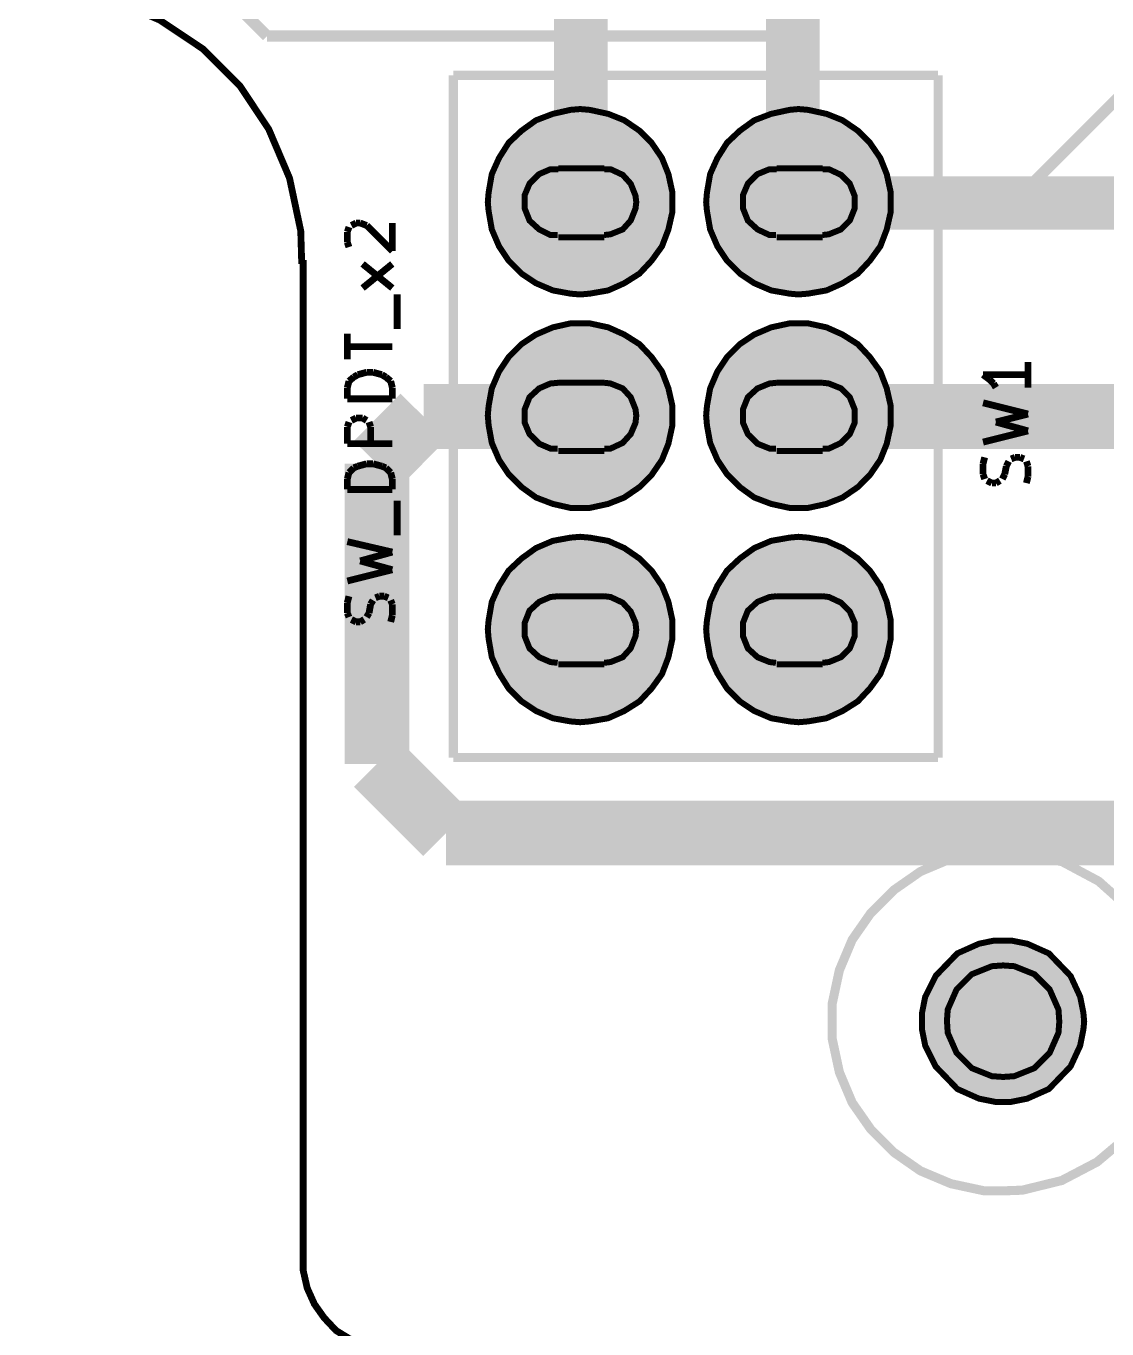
# Model space of a CAD drawing. Header units: millimetres. Extents: x 10 to 287, y 10 to 200.
# Drawn here: x 71.03 to 94.78, y 49.78 to 78.41 of the extents above; entities that cross this region are included whole.
import ezdxf

# ---------------------------------------------------------------- set-up
doc = ezdxf.new("R2010")
doc.units = ezdxf.units.MM
doc.layers.add('H', color=7, linetype='Continuous')
doc.layers.add('P', color=7, linetype='Continuous')

msp = doc.modelspace()

# ---------------------------------------------------------------- hatches: boundary and pattern name
at = {"layer": 'H', "linetype": 'Continuous'}
for points in [[(83.22, 72.513), (83.009, 72.513), (82.603, 72.602), (82.25, 72.76), (81.915, 72.972), (81.65, 73.254), (81.421, 73.572), (81.28, 73.942), (81.192, 74.33), (81.192, 74.542), (81.192, 74.754), (81.28, 75.142), (81.421, 75.512), (81.65, 75.83), (81.915, 76.112), (82.25, 76.323), (82.603, 76.482), (83.009, 76.57), (83.22, 76.57), (83.414, 76.57), (83.82, 76.482), (84.19, 76.323), (84.508, 76.112), (84.79, 75.83), (85.002, 75.512), (85.161, 75.142), (85.231, 74.754), (85.249, 74.542), (85.231, 74.33), (85.161, 73.942), (85.002, 73.572), (84.79, 73.254), (84.508, 72.972), (84.19, 72.76), (83.82, 72.602), (83.414, 72.513), (83.22, 72.513)], [(83.22, 72.513), (83.009, 72.513), (82.603, 72.602), (82.25, 72.76), (81.915, 72.972), (81.65, 73.254), (81.421, 73.572), (81.28, 73.942), (81.192, 74.33), (81.192, 74.542), (81.192, 74.754), (81.28, 75.142), (81.421, 75.512), (81.65, 75.83), (81.915, 76.112), (82.25, 76.323), (82.603, 76.482), (83.009, 76.57), (83.22, 76.57), (83.414, 76.57), (83.82, 76.482), (84.19, 76.323), (84.508, 76.112), (84.79, 75.83), (85.002, 75.512), (85.161, 75.142), (85.231, 74.754), (85.249, 74.542), (85.231, 74.33), (85.161, 73.942), (85.002, 73.572), (84.79, 73.254), (84.508, 72.972), (84.19, 72.76), (83.82, 72.602), (83.414, 72.513), (83.22, 72.513)], [(88.018, 72.513), (87.806, 72.513), (87.418, 72.602), (87.048, 72.76), (86.73, 72.972), (86.448, 73.254), (86.237, 73.572), (86.078, 73.942), (85.99, 74.33), (85.99, 74.542), (85.99, 74.754), (86.078, 75.142), (86.237, 75.512), (86.448, 75.83), (86.73, 76.112), (87.048, 76.323), (87.418, 76.482), (87.806, 76.57), (88.018, 76.57), (88.23, 76.57), (88.618, 76.482), (88.988, 76.323), (89.306, 76.112), (89.588, 75.83), (89.8, 75.512), (89.958, 75.142), (90.029, 74.754), (90.047, 74.542), (90.029, 74.33), (89.958, 73.942), (89.8, 73.572), (89.588, 73.254), (89.306, 72.972), (88.988, 72.76), (88.618, 72.602), (88.23, 72.513), (88.018, 72.513)], [(88.018, 72.513), (87.806, 72.513), (87.418, 72.602), (87.048, 72.76), (86.73, 72.972), (86.448, 73.254), (86.237, 73.572), (86.078, 73.942), (85.99, 74.33), (85.99, 74.542), (85.99, 74.754), (86.078, 75.142), (86.237, 75.512), (86.448, 75.83), (86.73, 76.112), (87.048, 76.323), (87.418, 76.482), (87.806, 76.57), (88.018, 76.57), (88.23, 76.57), (88.618, 76.482), (88.988, 76.323), (89.306, 76.112), (89.588, 75.83), (89.8, 75.512), (89.958, 75.142), (90.029, 74.754), (90.047, 74.542), (90.029, 74.33), (89.958, 73.942), (89.8, 73.572), (89.588, 73.254), (89.306, 72.972), (88.988, 72.76), (88.618, 72.602), (88.23, 72.513), (88.018, 72.513)], [(83.22, 67.804), (83.009, 67.822), (82.603, 67.892), (82.25, 68.051), (81.915, 68.263), (81.65, 68.545), (81.421, 68.88), (81.28, 69.233), (81.192, 69.638), (81.192, 69.85), (81.192, 70.044), (81.28, 70.45), (81.421, 70.803), (81.65, 71.138), (81.915, 71.402), (82.25, 71.632), (82.603, 71.79), (83.009, 71.861), (83.22, 71.878), (83.414, 71.861), (83.82, 71.79), (84.19, 71.632), (84.508, 71.402), (84.79, 71.138), (85.002, 70.803), (85.161, 70.45), (85.231, 70.044), (85.249, 69.832), (85.231, 69.621), (85.161, 69.233), (85.002, 68.88), (84.79, 68.545), (84.508, 68.263), (84.19, 68.051), (83.82, 67.892), (83.414, 67.822), (83.22, 67.804)], [(83.22, 67.804), (83.009, 67.822), (82.603, 67.892), (82.25, 68.051), (81.915, 68.263), (81.65, 68.545), (81.421, 68.88), (81.28, 69.233), (81.192, 69.638), (81.192, 69.85), (81.192, 70.044), (81.28, 70.45), (81.421, 70.803), (81.65, 71.138), (81.915, 71.402), (82.25, 71.632), (82.603, 71.79), (83.009, 71.861), (83.22, 71.878), (83.414, 71.861), (83.82, 71.79), (84.19, 71.632), (84.508, 71.402), (84.79, 71.138), (85.002, 70.803), (85.161, 70.45), (85.231, 70.044), (85.249, 69.832), (85.231, 69.621), (85.161, 69.233), (85.002, 68.88), (84.79, 68.545), (84.508, 68.263), (84.19, 68.051), (83.82, 67.892), (83.414, 67.822), (83.22, 67.804)], [(88.018, 67.804), (87.806, 67.822), (87.418, 67.892), (87.048, 68.051), (86.73, 68.263), (86.448, 68.545), (86.237, 68.88), (86.078, 69.233), (85.99, 69.638), (85.99, 69.85), (85.99, 70.044), (86.078, 70.45), (86.237, 70.803), (86.448, 71.138), (86.73, 71.402), (87.048, 71.632), (87.418, 71.79), (87.806, 71.861), (88.018, 71.878), (88.23, 71.861), (88.618, 71.79), (88.988, 71.632), (89.306, 71.402), (89.588, 71.138), (89.8, 70.803), (89.958, 70.45), (90.029, 70.044), (90.047, 69.832), (90.029, 69.621), (89.958, 69.233), (89.8, 68.88), (89.588, 68.545), (89.306, 68.263), (88.988, 68.051), (88.618, 67.892), (88.23, 67.822), (88.018, 67.804)], [(88.018, 67.804), (87.806, 67.822), (87.418, 67.892), (87.048, 68.051), (86.73, 68.263), (86.448, 68.545), (86.237, 68.88), (86.078, 69.233), (85.99, 69.638), (85.99, 69.85), (85.99, 70.044), (86.078, 70.45), (86.237, 70.803), (86.448, 71.138), (86.73, 71.402), (87.048, 71.632), (87.418, 71.79), (87.806, 71.861), (88.018, 71.878), (88.23, 71.861), (88.618, 71.79), (88.988, 71.632), (89.306, 71.402), (89.588, 71.138), (89.8, 70.803), (89.958, 70.45), (90.029, 70.044), (90.047, 69.832), (90.029, 69.621), (89.958, 69.233), (89.8, 68.88), (89.588, 68.545), (89.306, 68.263), (88.988, 68.051), (88.618, 67.892), (88.23, 67.822), (88.018, 67.804)], [(83.22, 63.112), (83.009, 63.112), (82.603, 63.2), (82.25, 63.359), (81.915, 63.571), (81.65, 63.853), (81.421, 64.17), (81.28, 64.541), (81.192, 64.929), (81.192, 65.14), (81.192, 65.352), (81.28, 65.74), (81.421, 66.111), (81.65, 66.428), (81.915, 66.71), (82.25, 66.922), (82.603, 67.081), (83.009, 67.169), (83.22, 67.169), (83.414, 67.169), (83.82, 67.081), (84.19, 66.922), (84.508, 66.71), (84.79, 66.428), (85.002, 66.111), (85.161, 65.74), (85.231, 65.352), (85.249, 65.14), (85.231, 64.929), (85.161, 64.541), (85.002, 64.17), (84.79, 63.853), (84.508, 63.571), (84.19, 63.359), (83.82, 63.2), (83.414, 63.112), (83.22, 63.112)], [(83.22, 63.112), (83.009, 63.112), (82.603, 63.2), (82.25, 63.359), (81.915, 63.571), (81.65, 63.853), (81.421, 64.17), (81.28, 64.541), (81.192, 64.929), (81.192, 65.14), (81.192, 65.352), (81.28, 65.74), (81.421, 66.111), (81.65, 66.428), (81.915, 66.71), (82.25, 66.922), (82.603, 67.081), (83.009, 67.169), (83.22, 67.169), (83.414, 67.169), (83.82, 67.081), (84.19, 66.922), (84.508, 66.71), (84.79, 66.428), (85.002, 66.111), (85.161, 65.74), (85.231, 65.352), (85.249, 65.14), (85.231, 64.929), (85.161, 64.541), (85.002, 64.17), (84.79, 63.853), (84.508, 63.571), (84.19, 63.359), (83.82, 63.2), (83.414, 63.112), (83.22, 63.112)], [(88.018, 63.112), (87.806, 63.112), (87.418, 63.2), (87.048, 63.359), (86.73, 63.571), (86.448, 63.853), (86.237, 64.17), (86.078, 64.541), (85.99, 64.929), (85.99, 65.14), (85.99, 65.352), (86.078, 65.74), (86.237, 66.111), (86.448, 66.428), (86.73, 66.71), (87.048, 66.922), (87.418, 67.081), (87.806, 67.169), (88.018, 67.169), (88.23, 67.169), (88.618, 67.081), (88.988, 66.922), (89.306, 66.71), (89.588, 66.428), (89.8, 66.111), (89.958, 65.74), (90.029, 65.352), (90.047, 65.14), (90.029, 64.929), (89.958, 64.541), (89.8, 64.17), (89.588, 63.853), (89.306, 63.571), (88.988, 63.359), (88.618, 63.2), (88.23, 63.112), (88.018, 63.112)], [(88.018, 63.112), (87.806, 63.112), (87.418, 63.2), (87.048, 63.359), (86.73, 63.571), (86.448, 63.853), (86.237, 64.17), (86.078, 64.541), (85.99, 64.929), (85.99, 65.14), (85.99, 65.352), (86.078, 65.74), (86.237, 66.111), (86.448, 66.428), (86.73, 66.71), (87.048, 66.922), (87.418, 67.081), (87.806, 67.169), (88.018, 67.169), (88.23, 67.169), (88.618, 67.081), (88.988, 66.922), (89.306, 66.71), (89.588, 66.428), (89.8, 66.111), (89.958, 65.74), (90.029, 65.352), (90.047, 65.14), (90.029, 64.929), (89.958, 64.541), (89.8, 64.17), (89.588, 63.853), (89.306, 63.571), (88.988, 63.359), (88.618, 63.2), (88.23, 63.112), (88.018, 63.112)], [(92.498, 54.751), (92.322, 54.769), (91.969, 54.822), (91.511, 55.051), (91.017, 55.527), (90.805, 56.003), (90.734, 56.356), (90.734, 56.533), (90.734, 56.709), (90.805, 57.062), (91.017, 57.538), (91.511, 58.014), (91.969, 58.226), (92.322, 58.297), (92.498, 58.314), (92.692, 58.297), (93.028, 58.226), (93.504, 58.014), (93.998, 57.538), (94.209, 57.062), (94.28, 56.709), (94.28, 56.533), (94.28, 56.356), (94.209, 56.003), (93.998, 55.527), (93.504, 55.051), (93.028, 54.822), (92.692, 54.769), (92.498, 54.751)], [(92.498, 54.751), (92.322, 54.769), (91.969, 54.822), (91.511, 55.051), (91.017, 55.527), (90.805, 56.003), (90.734, 56.356), (90.734, 56.533), (90.734, 56.709), (90.805, 57.062), (91.017, 57.538), (91.511, 58.014), (91.969, 58.226), (92.322, 58.297), (92.498, 58.314), (92.692, 58.297), (93.028, 58.226), (93.504, 58.014), (93.998, 57.538), (94.209, 57.062), (94.28, 56.709), (94.28, 56.533), (94.28, 56.356), (94.209, 56.003), (93.998, 55.527), (93.504, 55.051), (93.028, 54.822), (92.692, 54.769), (92.498, 54.751)], [(92.498, 55.298), (92.251, 55.316), (91.81, 55.51), (91.475, 55.845), (91.281, 56.286), (91.281, 56.533), (91.281, 56.78), (91.475, 57.221), (91.81, 57.556), (92.251, 57.75), (92.498, 57.767), (92.763, 57.75), (93.204, 57.556), (93.521, 57.221), (93.715, 56.78), (93.733, 56.533), (93.715, 56.286), (93.521, 55.845), (93.204, 55.51), (92.763, 55.316), (92.498, 55.298)], [(92.498, 55.298), (92.251, 55.316), (91.81, 55.51), (91.475, 55.845), (91.281, 56.286), (91.281, 56.533), (91.281, 56.78), (91.475, 57.221), (91.81, 57.556), (92.251, 57.75), (92.498, 57.767), (92.763, 57.75), (93.204, 57.556), (93.521, 57.221), (93.715, 56.78), (93.733, 56.533), (93.715, 56.286), (93.521, 55.845), (93.204, 55.51), (92.763, 55.316), (92.498, 55.298)]]:
    msp.add_hatch(color=256, dxfattribs=at).paths.add_polyline_path(points)

# ---------------------------------------------------------------- linework, layer by layer
at = {"layer": 'P'}
for points, const_width in [([(87.877, 80.557), (87.877, 74.683)], 1.177), ([(87.877, 80.557), (87.877, 74.683)], 1.177), ([(74.542, 79.975), (76.323, 78.193)], 0.25), ([(74.542, 79.975), (76.323, 78.193)], 0.25), ([(83.22, 74.524), (83.22, 79.393)], 1.177), ([(83.22, 74.524), (83.22, 79.393)], 1.177), ([(92.71, 74.524), (97.79, 79.604)], 0.25), ([(92.71, 74.524), (97.79, 79.604)], 0.25), ([(77.082, 73.272), (77.082, 73.184), (77.082, 73.29), (77.064, 73.907), (76.817, 75.071), (76.359, 76.147), (75.724, 77.1), (74.912, 77.911), (73.96, 78.546), (72.884, 79.005), (71.72, 79.252), (71.102, 79.269)], 0.15), ([(77.082, 73.272), (77.082, 73.184), (77.082, 73.29), (77.064, 73.907), (76.817, 75.071), (76.359, 76.147), (75.724, 77.1), (74.912, 77.911), (73.96, 78.546), (72.884, 79.005), (71.72, 79.252), (71.102, 79.269)], 0.15), ([(76.323, 78.193), (87.436, 78.193)], 0.25), ([(76.323, 78.193), (87.436, 78.193)], 0.25), ([(87.436, 78.193), (88.036, 77.611)], 0.25), ([(87.436, 78.193), (88.036, 77.611)], 0.25), ([(88.036, 77.611), (88.036, 74.524)], 0.25), ([(88.036, 77.611), (88.036, 74.524)], 0.25), ([(80.416, 62.336), (80.416, 77.329)], 0.2), ([(80.416, 77.329), (91.07, 77.329)], 0.2), ([(80.416, 62.336), (80.416, 77.329)], 0.2), ([(80.416, 77.329), (91.07, 77.329)], 0.2), ([(80.416, 62.336), (80.416, 77.329)], 0.2), ([(80.416, 77.329), (91.07, 77.329)], 0.2), ([(80.416, 62.336), (80.416, 77.329)], 0.2), ([(80.416, 77.329), (91.07, 77.329)], 0.2), ([(91.07, 77.329), (91.07, 62.336)], 0.2), ([(91.07, 77.329), (91.07, 62.336)], 0.2), ([(91.07, 77.329), (91.07, 62.336)], 0.2), ([(91.07, 77.329), (91.07, 62.336)], 0.2), ([(85.231, 74.542), (85.231, 74.754), (85.143, 75.159), (85.002, 75.512), (84.773, 75.847), (84.508, 76.112), (84.173, 76.341), (83.82, 76.482), (83.414, 76.57), (83.203, 76.588), (82.991, 76.57), (82.603, 76.482), (82.233, 76.341), (81.915, 76.112), (81.633, 75.847), (81.421, 75.512), (81.262, 75.159), (81.192, 74.754), (81.174, 74.542), (81.192, 74.348), (81.262, 73.942), (81.421, 73.572), (81.633, 73.254), (81.915, 72.972), (82.233, 72.76), (82.603, 72.602), (82.991, 72.531), (83.203, 72.513), (83.414, 72.531), (83.82, 72.602), (84.173, 72.76), (84.508, 72.972), (84.773, 73.254), (85.002, 73.572), (85.143, 73.942), (85.231, 74.33), (85.231, 74.542), (85.231, 74.542)], 0.132), ([(85.231, 74.542), (85.231, 74.754), (85.143, 75.159), (85.002, 75.512), (84.773, 75.847), (84.508, 76.112), (84.173, 76.341), (83.82, 76.482), (83.414, 76.57), (83.203, 76.588), (82.991, 76.57), (82.603, 76.482), (82.233, 76.341), (81.915, 76.112), (81.633, 75.847), (81.421, 75.512), (81.262, 75.159), (81.192, 74.754), (81.174, 74.542), (81.192, 74.348), (81.262, 73.942), (81.421, 73.572), (81.633, 73.254), (81.915, 72.972), (82.233, 72.76), (82.603, 72.602), (82.991, 72.531), (83.203, 72.513), (83.414, 72.531), (83.82, 72.602), (84.173, 72.76), (84.508, 72.972), (84.773, 73.254), (85.002, 73.572), (85.143, 73.942), (85.231, 74.33), (85.231, 74.542), (85.231, 74.542)], 0.132), ([(90.029, 74.542), (90.029, 74.754), (89.941, 75.159), (89.8, 75.512), (89.57, 75.847), (89.306, 76.112), (88.971, 76.341), (88.618, 76.482), (88.212, 76.57), (88, 76.588), (87.806, 76.57), (87.401, 76.482), (87.03, 76.341), (86.713, 76.112), (86.431, 75.847), (86.219, 75.512), (86.06, 75.159), (85.99, 74.754), (85.972, 74.542), (85.99, 74.348), (86.06, 73.942), (86.219, 73.572), (86.431, 73.254), (86.713, 72.972), (87.03, 72.76), (87.401, 72.602), (87.806, 72.531), (88, 72.513), (88.212, 72.531), (88.618, 72.602), (88.971, 72.76), (89.306, 72.972), (89.57, 73.254), (89.8, 73.572), (89.941, 73.942), (90.029, 74.33), (90.029, 74.542), (90.029, 74.542)], 0.132), ([(90.029, 74.542), (90.029, 74.754), (89.941, 75.159), (89.8, 75.512), (89.57, 75.847), (89.306, 76.112), (88.971, 76.341), (88.618, 76.482), (88.212, 76.57), (88, 76.588), (87.806, 76.57), (87.401, 76.482), (87.03, 76.341), (86.713, 76.112), (86.431, 75.847), (86.219, 75.512), (86.06, 75.159), (85.99, 74.754), (85.972, 74.542), (85.99, 74.348), (86.06, 73.942), (86.219, 73.572), (86.431, 73.254), (86.713, 72.972), (87.03, 72.76), (87.401, 72.602), (87.806, 72.531), (88, 72.513), (88.212, 72.531), (88.618, 72.602), (88.971, 72.76), (89.306, 72.972), (89.57, 73.254), (89.8, 73.572), (89.941, 73.942), (90.029, 74.33), (90.029, 74.542), (90.029, 74.542)], 0.132), ([(83.732, 74.524), (82.726, 74.524)], 1.676), ([(83.732, 74.524), (82.726, 74.524)], 1.676), ([(82.726, 75.265), (82.55, 75.265), (82.303, 75.159), (82.091, 74.948), (81.986, 74.701), (81.986, 74.542), (81.986, 74.401), (82.091, 74.136), (82.303, 73.942), (82.55, 73.819), (82.709, 73.819)], 0.132), ([(82.726, 75.265), (82.55, 75.265), (82.303, 75.159), (82.091, 74.948), (81.986, 74.701), (81.986, 74.542), (81.986, 74.401), (82.091, 74.136), (82.303, 73.942), (82.55, 73.819), (82.709, 73.819)], 0.132), ([(83.732, 75.283), (82.726, 75.283)], 0.132), ([(83.732, 75.283), (82.726, 75.283)], 0.132), ([(83.732, 73.819), (83.873, 73.836), (84.138, 73.942), (84.314, 74.136), (84.42, 74.401), (84.437, 74.542), (84.42, 74.683), (84.314, 74.948), (84.138, 75.142), (83.873, 75.265), (83.732, 75.265)], 0.132), ([(83.732, 73.819), (83.873, 73.836), (84.138, 73.942), (84.314, 74.136), (84.42, 74.401), (84.437, 74.542), (84.42, 74.683), (84.314, 74.948), (84.138, 75.142), (83.873, 75.265), (83.732, 75.265)], 0.132), ([(88.53, 74.524), (87.524, 74.524)], 1.676), ([(88.53, 74.524), (87.524, 74.524)], 1.676), ([(87.524, 75.265), (87.365, 75.265), (87.101, 75.159), (86.889, 74.948), (86.783, 74.701), (86.783, 74.542), (86.783, 74.401), (86.889, 74.136), (87.101, 73.942), (87.365, 73.819), (87.507, 73.819)], 0.132), ([(87.524, 75.265), (87.365, 75.265), (87.101, 75.159), (86.889, 74.948), (86.783, 74.701), (86.783, 74.542), (86.783, 74.401), (86.889, 74.136), (87.101, 73.942), (87.365, 73.819), (87.507, 73.819)], 0.132), ([(88.53, 75.283), (87.524, 75.283)], 0.132), ([(88.53, 75.283), (87.524, 75.283)], 0.132), ([(88.53, 73.819), (88.671, 73.836), (88.935, 73.942), (89.129, 74.136), (89.235, 74.401), (89.235, 74.542), (89.235, 74.683), (89.129, 74.948), (88.935, 75.142), (88.671, 75.265), (88.53, 75.265)], 0.132), ([(88.53, 73.819), (88.671, 73.836), (88.935, 73.942), (89.129, 74.136), (89.235, 74.401), (89.235, 74.542), (89.235, 74.683), (89.129, 74.948), (88.935, 75.142), (88.671, 75.265), (88.53, 75.265)], 0.132), ([(87.877, 74.683), (88.036, 74.524)], 1.177), ([(87.877, 74.683), (88.036, 74.524)], 1.177), ([(96.908, 74.524), (88.036, 74.524)], 1.177), ([(96.908, 74.524), (88.036, 74.524)], 1.177), ([(88.036, 74.524), (92.71, 74.524)], 0.25), ([(88.036, 74.524), (92.71, 74.524)], 0.25), ([(78.087, 73.889), (78.123, 73.995)], 0.15), ([(78.087, 73.889), (78.123, 73.995)], 0.15), ([(78.087, 73.66), (78.087, 73.889)], 0.15), ([(78.087, 73.66), (78.087, 73.889)], 0.15), ([(78.176, 74.03), (78.281, 74.083)], 0.15), ([(78.176, 74.03), (78.281, 74.083)], 0.15), ([(78.281, 74.083), (78.37, 74.083)], 0.15), ([(78.281, 74.083), (78.37, 74.083)], 0.15), ([(78.37, 74.083), (78.511, 74.03)], 0.15), ([(78.37, 74.083), (78.511, 74.03)], 0.15), ([(78.511, 74.03), (79.075, 73.466)], 0.15), ([(78.511, 74.03), (79.075, 73.466)], 0.15), ([(79.075, 73.466), (79.075, 74.083)], 0.15), ([(79.075, 73.466), (79.075, 74.083)], 0.15), ([(78.123, 73.554), (78.087, 73.66)], 0.15), ([(78.123, 73.554), (78.087, 73.66)], 0.15), ([(82.726, 73.766), (83.732, 73.766)], 0.132), ([(82.726, 73.766), (83.732, 73.766)], 0.132), ([(87.524, 73.766), (88.53, 73.766)], 0.132), ([(87.524, 73.766), (88.53, 73.766)], 0.132), ([(77.117, 51.259), (77.117, 73.272)], 0.15), ([(77.117, 51.259), (77.117, 73.272)], 0.15), ([(79.075, 72.655), (78.423, 73.184)], 0.15), ([(78.423, 72.655), (79.075, 73.184)], 0.15), ([(79.075, 72.655), (78.423, 73.184)], 0.15), ([(78.423, 72.655), (79.075, 73.184)], 0.15), ([(79.181, 71.755), (79.181, 72.513)], 0.15), ([(79.181, 71.755), (79.181, 72.513)], 0.15), ([(85.231, 69.85), (85.231, 70.062), (85.143, 70.45), (85.002, 70.82), (84.773, 71.138), (84.508, 71.42), (84.173, 71.632), (83.82, 71.79), (83.414, 71.878), (83.203, 71.878), (82.991, 71.878), (82.603, 71.79), (82.233, 71.632), (81.915, 71.42), (81.633, 71.138), (81.421, 70.82), (81.262, 70.45), (81.192, 70.062), (81.174, 69.85), (81.192, 69.638), (81.262, 69.25), (81.421, 68.88), (81.633, 68.562), (81.915, 68.28), (82.233, 68.051), (82.603, 67.91), (82.991, 67.822), (83.203, 67.822), (83.414, 67.822), (83.82, 67.91), (84.173, 68.051), (84.508, 68.28), (84.773, 68.545), (85.002, 68.88), (85.143, 69.233), (85.231, 69.638), (85.231, 69.85), (85.231, 69.85)], 0.132), ([(85.231, 69.85), (85.231, 70.062), (85.143, 70.45), (85.002, 70.82), (84.773, 71.138), (84.508, 71.42), (84.173, 71.632), (83.82, 71.79), (83.414, 71.878), (83.203, 71.878), (82.991, 71.878), (82.603, 71.79), (82.233, 71.632), (81.915, 71.42), (81.633, 71.138), (81.421, 70.82), (81.262, 70.45), (81.192, 70.062), (81.174, 69.85), (81.192, 69.638), (81.262, 69.25), (81.421, 68.88), (81.633, 68.562), (81.915, 68.28), (82.233, 68.051), (82.603, 67.91), (82.991, 67.822), (83.203, 67.822), (83.414, 67.822), (83.82, 67.91), (84.173, 68.051), (84.508, 68.28), (84.773, 68.545), (85.002, 68.88), (85.143, 69.233), (85.231, 69.638), (85.231, 69.85), (85.231, 69.85)], 0.132), ([(90.029, 69.85), (90.029, 70.062), (89.941, 70.45), (89.8, 70.82), (89.57, 71.138), (89.306, 71.42), (88.971, 71.632), (88.618, 71.79), (88.212, 71.878), (88, 71.878), (87.806, 71.878), (87.401, 71.79), (87.03, 71.632), (86.713, 71.42), (86.431, 71.138), (86.219, 70.82), (86.06, 70.45), (85.99, 70.062), (85.972, 69.85), (85.99, 69.638), (86.06, 69.25), (86.219, 68.88), (86.431, 68.562), (86.713, 68.28), (87.03, 68.051), (87.401, 67.91), (87.806, 67.822), (88, 67.822), (88.212, 67.822), (88.618, 67.91), (88.971, 68.051), (89.306, 68.28), (89.57, 68.545), (89.8, 68.88), (89.941, 69.233), (90.029, 69.638), (90.029, 69.85), (90.029, 69.85)], 0.132), ([(90.029, 69.85), (90.029, 70.062), (89.941, 70.45), (89.8, 70.82), (89.57, 71.138), (89.306, 71.42), (88.971, 71.632), (88.618, 71.79), (88.212, 71.878), (88, 71.878), (87.806, 71.878), (87.401, 71.79), (87.03, 71.632), (86.713, 71.42), (86.431, 71.138), (86.219, 70.82), (86.06, 70.45), (85.99, 70.062), (85.972, 69.85), (85.99, 69.638), (86.06, 69.25), (86.219, 68.88), (86.431, 68.562), (86.713, 68.28), (87.03, 68.051), (87.401, 67.91), (87.806, 67.822), (88, 67.822), (88.212, 67.822), (88.618, 67.91), (88.971, 68.051), (89.306, 68.28), (89.57, 68.545), (89.8, 68.88), (89.941, 69.233), (90.029, 69.638), (90.029, 69.85), (90.029, 69.85)], 0.132), ([(78.087, 71.085), (78.087, 71.649)], 0.15), ([(78.087, 71.085), (78.087, 71.649)], 0.15), ([(79.075, 71.367), (78.087, 71.367)], 0.15), ([(79.075, 71.367), (78.087, 71.367)], 0.15), ([(93.045, 71.032), (93.045, 70.467)], 0.15), ([(93.045, 71.032), (93.045, 70.467)], 0.15), ([(78.123, 70.608), (78.228, 70.697)], 0.15), ([(78.123, 70.608), (78.228, 70.697)], 0.15), ([(78.228, 70.697), (78.317, 70.75)], 0.15), ([(78.228, 70.697), (78.317, 70.75)], 0.15), ([(78.317, 70.75), (78.511, 70.803)], 0.15), ([(78.317, 70.75), (78.511, 70.803)], 0.15), ([(78.511, 70.803), (78.652, 70.803)], 0.15), ([(78.511, 70.803), (78.652, 70.803)], 0.15), ([(78.652, 70.803), (78.846, 70.75)], 0.15), ([(78.652, 70.803), (78.846, 70.75)], 0.15), ([(78.846, 70.75), (78.934, 70.697)], 0.15), ([(78.846, 70.75), (78.934, 70.697)], 0.15), ([(78.934, 70.697), (79.04, 70.608)], 0.15), ([(78.934, 70.697), (79.04, 70.608)], 0.15), ([(93.045, 70.75), (92.057, 70.75)], 0.15), ([(92.057, 70.75), (92.198, 70.644)], 0.15), ([(93.045, 70.75), (92.057, 70.75)], 0.15), ([(92.057, 70.75), (92.198, 70.644)], 0.15), ([(78.087, 70.467), (78.123, 70.608)], 0.15), ([(78.087, 70.467), (78.123, 70.608)], 0.15), ([(78.087, 70.22), (78.087, 70.467)], 0.15), ([(78.087, 70.22), (78.087, 70.467)], 0.15), ([(79.763, 69.832), (78.74, 68.792)], 1.426), ([(79.763, 69.832), (78.74, 68.792)], 1.426), ([(79.04, 70.608), (79.075, 70.467)], 0.15), ([(79.04, 70.608), (79.075, 70.467)], 0.15), ([(79.075, 70.467), (79.075, 70.22)], 0.15), ([(79.075, 70.467), (79.075, 70.22)], 0.15), ([(83.22, 69.832), (79.763, 69.832)], 1.426), ([(83.22, 69.832), (79.763, 69.832)], 1.426), ([(83.732, 69.832), (82.726, 69.832)], 1.676), ([(83.732, 69.832), (82.726, 69.832)], 1.676), ([(82.726, 70.573), (82.55, 70.556), (82.303, 70.45), (82.091, 70.256), (81.986, 69.991), (81.986, 69.85), (81.986, 69.691), (82.091, 69.444), (82.303, 69.233), (82.55, 69.127), (82.709, 69.127)], 0.132), ([(82.726, 70.573), (82.55, 70.556), (82.303, 70.45), (82.091, 70.256), (81.986, 69.991), (81.986, 69.85), (81.986, 69.691), (82.091, 69.444), (82.303, 69.233), (82.55, 69.127), (82.709, 69.127)], 0.132), ([(83.732, 70.573), (82.726, 70.573)], 0.132), ([(83.732, 70.573), (82.726, 70.573)], 0.132), ([(83.732, 69.127), (83.873, 69.127), (84.138, 69.25), (84.314, 69.444), (84.42, 69.691), (84.437, 69.85), (84.42, 69.991), (84.314, 70.256), (84.138, 70.45), (83.873, 70.556), (83.732, 70.573)], 0.132), ([(83.732, 69.127), (83.873, 69.127), (84.138, 69.25), (84.314, 69.444), (84.42, 69.691), (84.437, 69.85), (84.42, 69.991), (84.314, 70.256), (84.138, 70.45), (83.873, 70.556), (83.732, 70.573)], 0.132), ([(88.53, 69.832), (87.524, 69.832)], 1.676), ([(88.53, 69.832), (87.524, 69.832)], 1.676), ([(87.524, 70.573), (87.365, 70.556), (87.101, 70.45), (86.889, 70.256), (86.783, 69.991), (86.783, 69.85), (86.783, 69.691), (86.889, 69.444), (87.101, 69.233), (87.365, 69.127), (87.507, 69.127)], 0.132), ([(87.524, 70.573), (87.365, 70.556), (87.101, 70.45), (86.889, 70.256), (86.783, 69.991), (86.783, 69.85), (86.783, 69.691), (86.889, 69.444), (87.101, 69.233), (87.365, 69.127), (87.507, 69.127)], 0.132), ([(88.036, 69.832), (126.982, 69.832)], 1.426), ([(88.036, 69.832), (126.982, 69.832)], 1.426), ([(88.53, 70.573), (87.524, 70.573)], 0.132), ([(88.53, 70.573), (87.524, 70.573)], 0.132), ([(88.53, 69.127), (88.671, 69.127), (88.935, 69.25), (89.129, 69.444), (89.235, 69.691), (89.235, 69.85), (89.235, 69.991), (89.129, 70.256), (88.935, 70.45), (88.671, 70.556), (88.53, 70.573)], 0.132), ([(88.53, 69.127), (88.671, 69.127), (88.935, 69.25), (89.129, 69.444), (89.235, 69.691), (89.235, 69.85), (89.235, 69.991), (89.129, 70.256), (88.935, 70.45), (88.671, 70.556), (88.53, 70.573)], 0.132), ([(92.198, 70.644), (92.287, 70.556)], 0.15), ([(92.198, 70.644), (92.287, 70.556)], 0.15), ([(92.287, 70.556), (92.34, 70.467)], 0.15), ([(92.287, 70.556), (92.34, 70.467)], 0.15), ([(79.075, 70.22), (78.087, 70.22)], 0.15), ([(79.075, 70.22), (78.087, 70.22)], 0.15), ([(93.045, 69.885), (92.057, 70.132)], 0.15), ([(93.045, 69.885), (92.057, 70.132)], 0.15), ([(78.176, 69.744), (78.281, 69.797)], 0.15), ([(78.176, 69.744), (78.281, 69.797)], 0.15), ([(78.281, 69.797), (78.423, 69.797)], 0.15), ([(78.281, 69.797), (78.423, 69.797)], 0.15), ([(78.423, 69.797), (78.511, 69.744)], 0.15), ([(78.423, 69.797), (78.511, 69.744)], 0.15), ([(92.34, 69.709), (93.045, 69.885)], 0.15), ([(92.34, 69.709), (93.045, 69.885)], 0.15), ([(78.087, 69.603), (78.123, 69.709)], 0.15), ([(78.087, 69.603), (78.123, 69.709)], 0.15), ([(78.087, 69.233), (78.087, 69.603)], 0.15), ([(78.087, 69.233), (78.087, 69.603)], 0.15), ([(78.564, 69.709), (78.599, 69.603)], 0.15), ([(78.564, 69.709), (78.599, 69.603)], 0.15), ([(78.599, 69.603), (78.599, 69.233)], 0.15), ([(78.599, 69.603), (78.599, 69.233)], 0.15), ([(92.057, 69.268), (93.045, 69.515)], 0.15), ([(92.057, 69.268), (93.045, 69.515)], 0.15), ([(93.045, 69.515), (92.34, 69.709)], 0.15), ([(93.045, 69.515), (92.34, 69.709)], 0.15), ([(79.075, 69.233), (78.087, 69.233)], 0.15), ([(79.075, 69.233), (78.087, 69.233)], 0.15), ([(78.74, 68.792), (78.74, 62.195)], 1.426), ([(78.74, 68.792), (78.74, 62.195)], 1.426), ([(82.726, 69.074), (83.732, 69.074)], 0.132), ([(82.726, 69.074), (83.732, 69.074)], 0.132), ([(87.524, 69.074), (88.53, 69.074)], 0.132), ([(87.524, 69.074), (88.53, 69.074)], 0.132), ([(92.057, 68.792), (92.093, 68.933)], 0.15), ([(92.057, 68.792), (92.093, 68.933)], 0.15), ([(92.763, 68.933), (92.675, 68.898)], 0.15), ([(92.763, 68.933), (92.675, 68.898)], 0.15), ([(92.869, 68.933), (92.763, 68.933)], 0.15), ([(92.869, 68.933), (92.763, 68.933)], 0.15), ([(92.957, 68.898), (92.869, 68.933)], 0.15), ([(92.957, 68.898), (92.869, 68.933)], 0.15), ([(78.123, 68.598), (78.228, 68.703)], 0.15), ([(78.123, 68.598), (78.228, 68.703)], 0.15), ([(78.228, 68.703), (78.317, 68.739)], 0.15), ([(78.228, 68.703), (78.317, 68.739)], 0.15), ([(78.317, 68.739), (78.511, 68.792)], 0.15), ([(78.317, 68.739), (78.511, 68.792)], 0.15), ([(78.511, 68.792), (78.652, 68.792)], 0.15), ([(78.511, 68.792), (78.652, 68.792)], 0.15), ([(78.652, 68.792), (78.846, 68.739)], 0.15), ([(78.652, 68.792), (78.846, 68.739)], 0.15), ([(78.846, 68.739), (78.934, 68.703)], 0.15), ([(78.846, 68.739), (78.934, 68.703)], 0.15), ([(78.934, 68.703), (79.04, 68.598)], 0.15), ([(78.934, 68.703), (79.04, 68.598)], 0.15), ([(92.057, 68.562), (92.057, 68.792)], 0.15), ([(92.057, 68.562), (92.057, 68.792)], 0.15), ([(92.569, 68.739), (92.534, 68.562)], 0.15), ([(92.569, 68.739), (92.534, 68.562)], 0.15), ([(92.622, 68.845), (92.569, 68.739)], 0.15), ([(92.622, 68.845), (92.569, 68.739)], 0.15), ([(93.045, 68.739), (93.01, 68.845)], 0.15), ([(93.045, 68.739), (93.01, 68.845)], 0.15), ([(93.045, 68.509), (93.045, 68.739)], 0.15), ([(93.045, 68.509), (93.045, 68.739)], 0.15), ([(78.087, 68.457), (78.123, 68.598)], 0.15), ([(78.087, 68.457), (78.123, 68.598)], 0.15), ([(78.087, 68.227), (78.087, 68.457)], 0.15), ([(78.087, 68.227), (78.087, 68.457)], 0.15), ([(79.04, 68.598), (79.075, 68.457)], 0.15), ([(79.04, 68.598), (79.075, 68.457)], 0.15), ([(79.075, 68.457), (79.075, 68.227)], 0.15), ([(79.075, 68.457), (79.075, 68.227)], 0.15), ([(92.093, 68.457), (92.057, 68.562)], 0.15), ([(92.093, 68.457), (92.057, 68.562)], 0.15), ([(92.251, 68.368), (92.146, 68.421)], 0.15), ([(92.251, 68.368), (92.146, 68.421)], 0.15), ([(92.34, 68.368), (92.251, 68.368)], 0.15), ([(92.34, 68.368), (92.251, 68.368)], 0.15), ([(92.428, 68.421), (92.34, 68.368)], 0.15), ([(92.428, 68.421), (92.34, 68.368)], 0.15), ([(92.534, 68.562), (92.481, 68.457)], 0.15), ([(92.534, 68.562), (92.481, 68.457)], 0.15), ([(93.01, 68.368), (93.045, 68.509)], 0.15), ([(93.01, 68.368), (93.045, 68.509)], 0.15), ([(79.075, 68.227), (78.087, 68.227)], 0.15), ([(79.075, 68.227), (78.087, 68.227)], 0.15), ([(79.181, 67.222), (79.181, 67.98)], 0.15), ([(79.181, 67.222), (79.181, 67.98)], 0.15), ([(79.075, 66.851), (78.087, 67.081)], 0.15), ([(79.075, 66.851), (78.087, 67.081)], 0.15), ([(85.231, 65.14), (85.231, 65.352), (85.143, 65.758), (85.002, 66.111), (84.773, 66.446), (84.508, 66.71), (84.173, 66.94), (83.82, 67.098), (83.414, 67.169), (83.203, 67.187), (82.991, 67.169), (82.603, 67.098), (82.233, 66.94), (81.915, 66.71), (81.633, 66.446), (81.421, 66.111), (81.262, 65.758), (81.192, 65.352), (81.174, 65.158), (81.192, 64.946), (81.262, 64.541), (81.421, 64.188), (81.633, 63.853), (81.915, 63.571), (82.233, 63.359), (82.603, 63.2), (82.991, 63.13), (83.203, 63.112), (83.414, 63.13), (83.82, 63.2), (84.173, 63.359), (84.508, 63.571), (84.773, 63.853), (85.002, 64.17), (85.143, 64.541), (85.231, 64.946), (85.231, 65.14), (85.231, 65.14)], 0.132), ([(85.231, 65.14), (85.231, 65.352), (85.143, 65.758), (85.002, 66.111), (84.773, 66.446), (84.508, 66.71), (84.173, 66.94), (83.82, 67.098), (83.414, 67.169), (83.203, 67.187), (82.991, 67.169), (82.603, 67.098), (82.233, 66.94), (81.915, 66.71), (81.633, 66.446), (81.421, 66.111), (81.262, 65.758), (81.192, 65.352), (81.174, 65.158), (81.192, 64.946), (81.262, 64.541), (81.421, 64.188), (81.633, 63.853), (81.915, 63.571), (82.233, 63.359), (82.603, 63.2), (82.991, 63.13), (83.203, 63.112), (83.414, 63.13), (83.82, 63.2), (84.173, 63.359), (84.508, 63.571), (84.773, 63.853), (85.002, 64.17), (85.143, 64.541), (85.231, 64.946), (85.231, 65.14), (85.231, 65.14)], 0.132), ([(90.029, 65.14), (90.029, 65.352), (89.941, 65.758), (89.8, 66.111), (89.57, 66.446), (89.306, 66.71), (88.971, 66.94), (88.618, 67.098), (88.212, 67.169), (88, 67.187), (87.806, 67.169), (87.401, 67.098), (87.03, 66.94), (86.713, 66.71), (86.431, 66.446), (86.219, 66.111), (86.06, 65.758), (85.99, 65.352), (85.972, 65.158), (85.99, 64.946), (86.06, 64.541), (86.219, 64.188), (86.431, 63.853), (86.713, 63.571), (87.03, 63.359), (87.401, 63.2), (87.806, 63.13), (88, 63.112), (88.212, 63.13), (88.618, 63.2), (88.971, 63.359), (89.306, 63.571), (89.57, 63.853), (89.8, 64.17), (89.941, 64.541), (90.029, 64.946), (90.029, 65.14), (90.029, 65.14)], 0.132), ([(90.029, 65.14), (90.029, 65.352), (89.941, 65.758), (89.8, 66.111), (89.57, 66.446), (89.306, 66.71), (88.971, 66.94), (88.618, 67.098), (88.212, 67.169), (88, 67.187), (87.806, 67.169), (87.401, 67.098), (87.03, 66.94), (86.713, 66.71), (86.431, 66.446), (86.219, 66.111), (86.06, 65.758), (85.99, 65.352), (85.972, 65.158), (85.99, 64.946), (86.06, 64.541), (86.219, 64.188), (86.431, 63.853), (86.713, 63.571), (87.03, 63.359), (87.401, 63.2), (87.806, 63.13), (88, 63.112), (88.212, 63.13), (88.618, 63.2), (88.971, 63.359), (89.306, 63.571), (89.57, 63.853), (89.8, 64.17), (89.941, 64.541), (90.029, 64.946), (90.029, 65.14), (90.029, 65.14)], 0.132), ([(78.37, 66.657), (79.075, 66.851)], 0.15), ([(78.37, 66.657), (79.075, 66.851)], 0.15), ([(79.075, 66.463), (78.37, 66.657)], 0.15), ([(79.075, 66.463), (78.37, 66.657)], 0.15), ([(78.087, 66.216), (79.075, 66.463)], 0.15), ([(78.087, 66.216), (79.075, 66.463)], 0.15), ([(78.087, 65.74), (78.123, 65.881)], 0.15), ([(78.087, 65.74), (78.123, 65.881)], 0.15), ([(78.652, 65.793), (78.599, 65.705)], 0.15), ([(78.652, 65.793), (78.599, 65.705)], 0.15), ([(78.793, 65.881), (78.705, 65.846)], 0.15), ([(78.793, 65.881), (78.705, 65.846)], 0.15), ([(78.899, 65.881), (78.793, 65.881)], 0.15), ([(78.899, 65.881), (78.793, 65.881)], 0.15), ([(78.987, 65.846), (78.899, 65.881)], 0.15), ([(78.987, 65.846), (78.899, 65.881)], 0.15), ([(79.075, 65.705), (79.04, 65.793)], 0.15), ([(79.075, 65.705), (79.04, 65.793)], 0.15), ([(83.732, 65.123), (82.726, 65.123)], 1.676), ([(83.732, 65.123), (82.726, 65.123)], 1.676), ([(82.726, 65.881), (82.55, 65.864), (82.303, 65.758), (82.091, 65.564), (81.986, 65.299), (81.986, 65.158), (81.986, 64.999), (82.091, 64.735), (82.303, 64.541), (82.55, 64.435), (82.709, 64.417)], 0.132), ([(82.726, 65.881), (82.55, 65.864), (82.303, 65.758), (82.091, 65.564), (81.986, 65.299), (81.986, 65.158), (81.986, 64.999), (82.091, 64.735), (82.303, 64.541), (82.55, 64.435), (82.709, 64.417)], 0.132), ([(83.732, 65.881), (82.726, 65.881)], 0.132), ([(83.732, 65.881), (82.726, 65.881)], 0.132), ([(83.732, 64.417), (83.873, 64.435), (84.138, 64.541), (84.314, 64.735), (84.42, 64.999), (84.437, 65.14), (84.42, 65.299), (84.314, 65.546), (84.138, 65.74), (83.873, 65.864), (83.732, 65.881)], 0.132), ([(83.732, 64.417), (83.873, 64.435), (84.138, 64.541), (84.314, 64.735), (84.42, 64.999), (84.437, 65.14), (84.42, 65.299), (84.314, 65.546), (84.138, 65.74), (83.873, 65.864), (83.732, 65.881)], 0.132), ([(88.53, 65.123), (87.524, 65.123)], 1.676), ([(88.53, 65.123), (87.524, 65.123)], 1.676), ([(87.524, 65.881), (87.365, 65.864), (87.101, 65.758), (86.889, 65.564), (86.783, 65.299), (86.783, 65.158), (86.783, 64.999), (86.889, 64.735), (87.101, 64.541), (87.365, 64.435), (87.507, 64.417)], 0.132), ([(87.524, 65.881), (87.365, 65.864), (87.101, 65.758), (86.889, 65.564), (86.783, 65.299), (86.783, 65.158), (86.783, 64.999), (86.889, 64.735), (87.101, 64.541), (87.365, 64.435), (87.507, 64.417)], 0.132), ([(88.53, 65.881), (87.524, 65.881)], 0.132), ([(88.53, 65.881), (87.524, 65.881)], 0.132), ([(88.53, 64.417), (88.671, 64.435), (88.935, 64.541), (89.129, 64.735), (89.235, 64.999), (89.235, 65.14), (89.235, 65.299), (89.129, 65.546), (88.935, 65.74), (88.671, 65.864), (88.53, 65.881)], 0.132), ([(88.53, 64.417), (88.671, 64.435), (88.935, 64.541), (89.129, 64.735), (89.235, 64.999), (89.235, 65.14), (89.235, 65.299), (89.129, 65.546), (88.935, 65.74), (88.671, 65.864), (88.53, 65.881)], 0.132), ([(78.087, 65.511), (78.087, 65.74)], 0.15), ([(78.087, 65.511), (78.087, 65.74)], 0.15), ([(78.123, 65.423), (78.087, 65.511)], 0.15), ([(78.123, 65.423), (78.087, 65.511)], 0.15), ([(78.564, 65.511), (78.511, 65.423)], 0.15), ([(78.564, 65.511), (78.511, 65.423)], 0.15), ([(78.599, 65.705), (78.564, 65.511)], 0.15), ([(78.599, 65.705), (78.564, 65.511)], 0.15), ([(79.075, 65.458), (79.075, 65.705)], 0.15), ([(79.075, 65.458), (79.075, 65.705)], 0.15), ([(78.281, 65.317), (78.176, 65.37)], 0.15), ([(78.281, 65.317), (78.176, 65.37)], 0.15), ([(78.37, 65.317), (78.281, 65.317)], 0.15), ([(78.37, 65.317), (78.281, 65.317)], 0.15), ([(78.458, 65.37), (78.37, 65.317)], 0.15), ([(78.458, 65.37), (78.37, 65.317)], 0.15), ([(79.04, 65.317), (79.075, 65.458)], 0.15), ([(79.04, 65.317), (79.075, 65.458)], 0.15), ([(82.726, 64.382), (83.732, 64.382)], 0.132), ([(82.726, 64.382), (83.732, 64.382)], 0.132), ([(87.524, 64.382), (88.53, 64.382)], 0.132), ([(87.524, 64.382), (88.53, 64.382)], 0.132), ([(78.74, 62.195), (80.257, 60.678)], 1.426), ([(78.74, 62.195), (80.257, 60.678)], 1.426), ([(91.07, 62.336), (80.416, 62.336)], 0.2), ([(91.07, 62.336), (80.416, 62.336)], 0.2), ([(91.07, 62.336), (80.416, 62.336)], 0.2), ([(91.07, 62.336), (80.416, 62.336)], 0.2), ([(80.257, 60.678), (120.897, 60.678)], 1.426), ([(80.257, 60.678), (120.897, 60.678)], 1.426), ([(95.268, 59.02), (94.597, 59.619), (93.804, 60.043), (92.922, 60.254), (92.463, 60.272), (92.093, 60.272), (91.352, 60.113), (90.682, 59.831), (90.099, 59.425), (89.588, 58.914), (89.182, 58.332), (88.9, 57.662), (88.741, 56.921), (88.741, 56.55), (88.741, 56.162), (88.9, 55.421), (89.182, 54.751), (89.588, 54.169), (90.099, 53.658), (90.682, 53.252), (91.352, 52.97), (92.093, 52.811), (92.463, 52.811), (92.922, 52.828), (93.786, 53.04), (94.562, 53.446), (95.232, 54.01)], 0.2), ([(95.268, 59.02), (94.597, 59.619), (93.804, 60.043), (92.922, 60.254), (92.463, 60.272), (92.093, 60.272), (91.352, 60.113), (90.682, 59.831), (90.099, 59.425), (89.588, 58.914), (89.182, 58.332), (88.9, 57.662), (88.741, 56.921), (88.741, 56.55), (88.741, 56.162), (88.9, 55.421), (89.182, 54.751), (89.588, 54.169), (90.099, 53.658), (90.682, 53.252), (91.352, 52.97), (92.093, 52.811), (92.463, 52.811), (92.922, 52.828), (93.786, 53.04), (94.562, 53.446), (95.232, 54.01)], 0.2), ([(94.28, 56.533), (94.262, 56.727), (94.192, 57.079), (93.98, 57.538), (93.504, 58.032), (93.028, 58.244), (92.675, 58.314), (92.498, 58.314), (92.304, 58.314), (91.969, 58.244), (91.493, 58.032), (91.017, 57.538), (90.787, 57.079), (90.717, 56.727), (90.717, 56.55), (90.717, 56.356), (90.787, 56.003), (91.017, 55.545), (91.493, 55.051), (91.969, 54.839), (92.322, 54.769), (92.498, 54.769), (92.675, 54.769), (93.028, 54.839), (93.504, 55.051), (93.98, 55.545), (94.192, 56.003), (94.262, 56.356), (94.28, 56.533), (94.28, 56.533)], 0.132), ([(94.28, 56.533), (94.262, 56.727), (94.192, 57.079), (93.98, 57.538), (93.504, 58.032), (93.028, 58.244), (92.675, 58.314), (92.498, 58.314), (92.304, 58.314), (91.969, 58.244), (91.493, 58.032), (91.017, 57.538), (90.787, 57.079), (90.717, 56.727), (90.717, 56.55), (90.717, 56.356), (90.787, 56.003), (91.017, 55.545), (91.493, 55.051), (91.969, 54.839), (92.322, 54.769), (92.498, 54.769), (92.675, 54.769), (93.028, 54.839), (93.504, 55.051), (93.98, 55.545), (94.192, 56.003), (94.262, 56.356), (94.28, 56.533), (94.28, 56.533)], 0.132), ([(93.733, 56.533), (93.715, 56.797), (93.521, 57.238), (93.186, 57.573), (92.745, 57.75), (92.498, 57.767), (92.251, 57.75), (91.81, 57.573), (91.475, 57.238), (91.281, 56.797), (91.264, 56.55), (91.281, 56.286), (91.475, 55.845), (91.81, 55.51), (92.251, 55.333), (92.498, 55.316), (92.745, 55.333), (93.186, 55.51), (93.521, 55.845), (93.715, 56.286), (93.733, 56.533), (93.733, 56.533)], 0.132), ([(93.733, 56.533), (93.715, 56.797), (93.521, 57.238), (93.186, 57.573), (92.745, 57.75), (92.498, 57.767), (92.251, 57.75), (91.81, 57.573), (91.475, 57.238), (91.281, 56.797), (91.264, 56.55), (91.281, 56.286), (91.475, 55.845), (91.81, 55.51), (92.251, 55.333), (92.498, 55.316), (92.745, 55.333), (93.186, 55.51), (93.521, 55.845), (93.715, 56.286), (93.733, 56.533), (93.733, 56.533)], 0.132), ([(77.117, 51.259), (77.117, 51.065), (77.205, 50.677), (77.364, 50.324), (77.576, 50.024), (77.84, 49.742), (78.158, 49.548), (78.511, 49.389), (78.899, 49.318), (79.093, 49.301)], 0.15), ([(77.117, 51.259), (77.117, 51.065), (77.205, 50.677), (77.364, 50.324), (77.576, 50.024), (77.84, 49.742), (78.158, 49.548), (78.511, 49.389), (78.899, 49.318), (79.093, 49.301)], 0.15)]:
    msp.add_lwpolyline(points, dxfattribs=dict(at, const_width=const_width))

doc.saveas('drawing.dxf')
